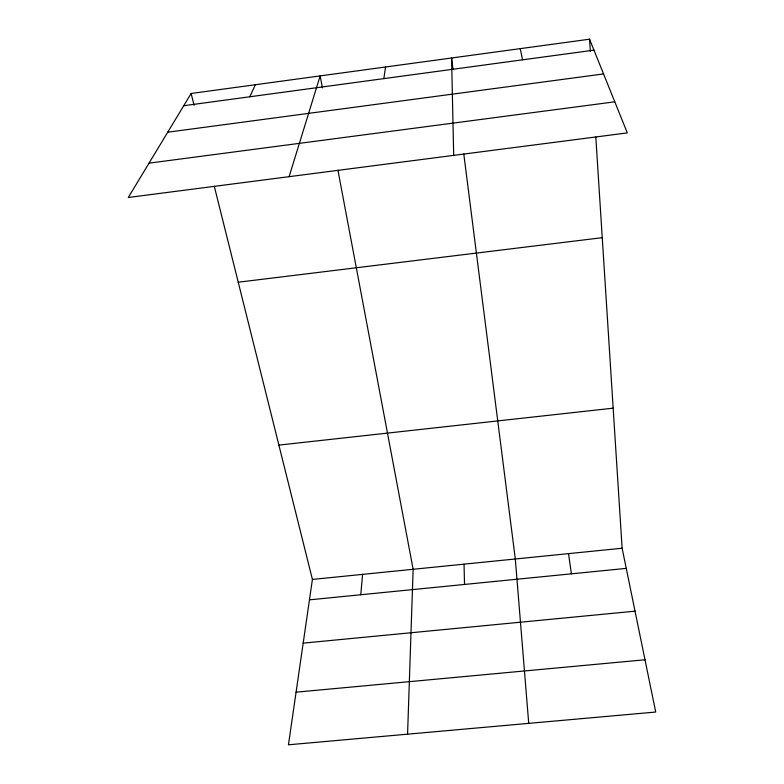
<?xml version="1.0" encoding="UTF-8"?>
<svg xmlns="http://www.w3.org/2000/svg" width="784" height="784" viewBox="0 0 784 784"><rect width="100%" height="100%" fill="white"/><g stroke="black" fill="none" stroke-linecap="round" stroke-linejoin="round"><path stroke-width="1.18" d="M407.572 734.177L413.139 569.292L337.943 170.275M360.767 594.752L362.6 574.378M214.287 186.278L312.414 579.435L288.453 744.8L655.718 712.039L622.124 548.232L595.801 136.975M383.846 78.616L385.561 66.993M289.11 176.674L320.156 75.901L322.4 87.847M249.812 96.775L255.349 84.741M191.129 93.482L128.282 197.49L627.318 132.898L589.548 39.2L191.129 93.482L194.06 105.232M183.73 105.722L593.968 50.156M167.727 132.212L603.553 73.931M149.029 163.15L614.783 101.822M238.238 282.22L602.249 237.679M278.888 445.106L613.157 408.17M312.414 579.435L622.124 548.232M309.455 599.848L626.259 568.38M303.183 643.135L635.03 611.177M296.078 692.184L645.007 659.775M520.233 48.647L522.536 59.829M568.518 553.631L571.399 573.829M452.966 68.933L451.574 57.996L453.691 155.369M463.785 153.987L515.313 558.992L528.73 723.367M589.548 39.2L590.332 51.421M464.04 564.157L464.52 584.443"/></g></svg>
